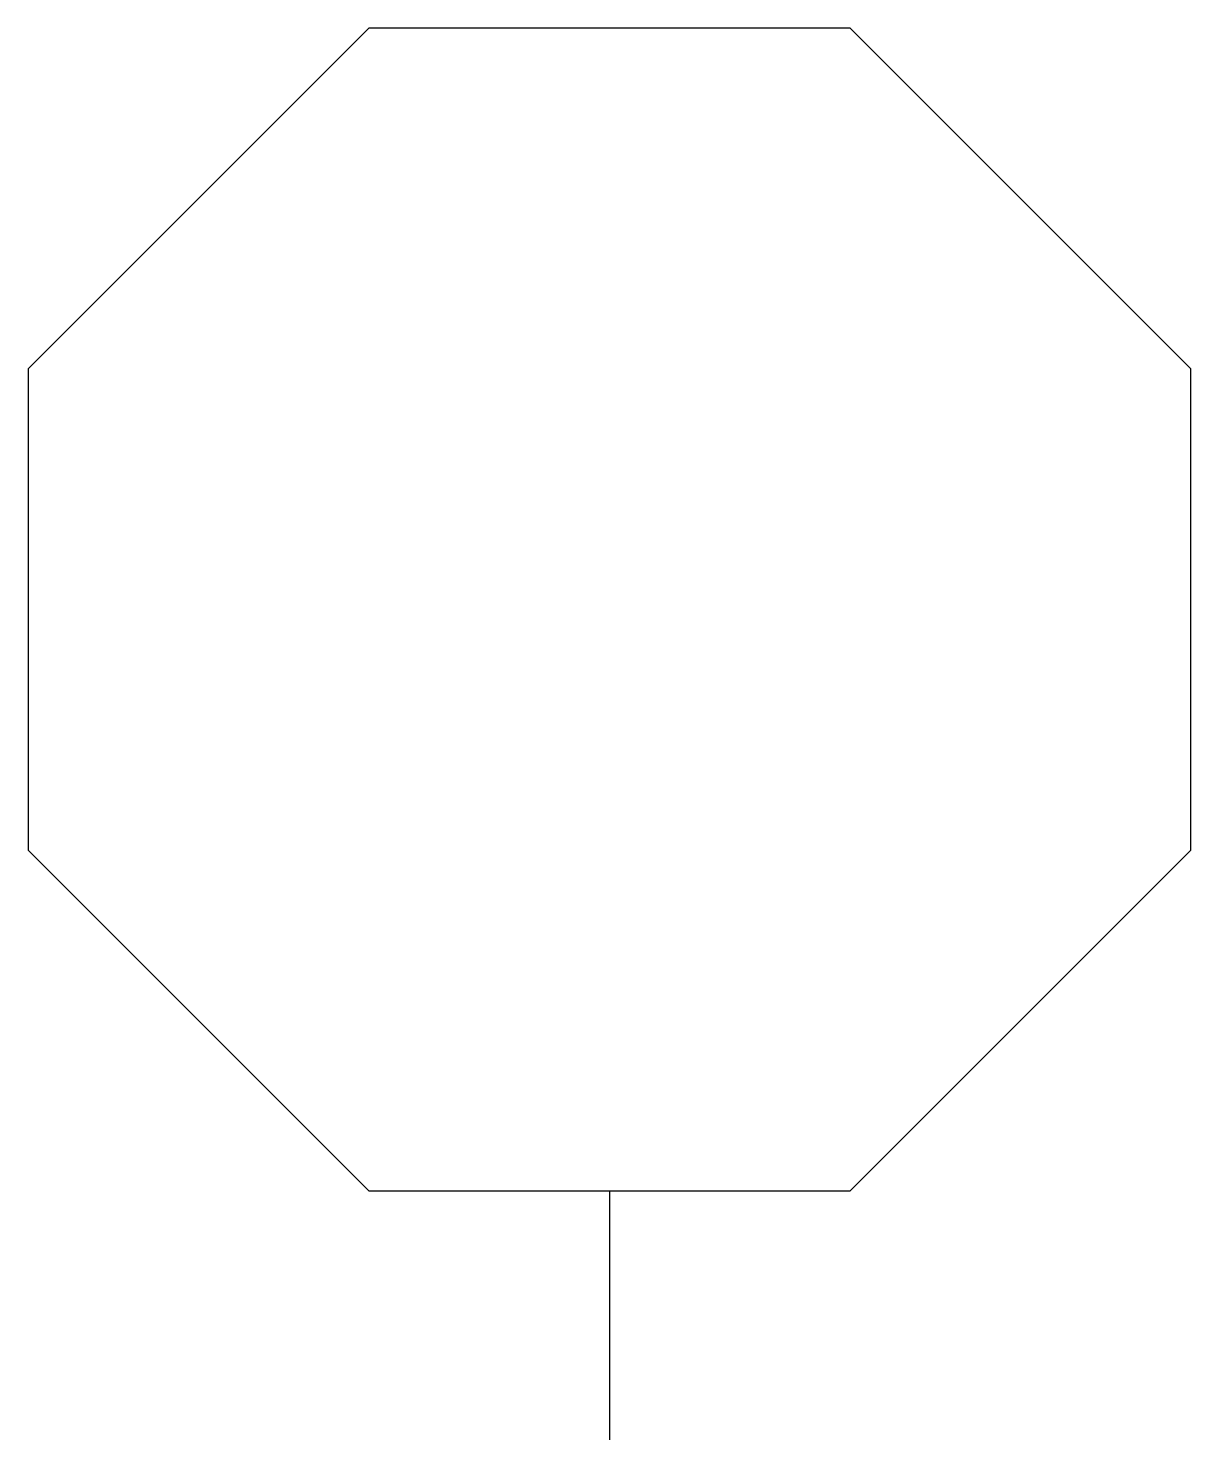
# Model space of a CAD drawing. Header units: millimetres. Extents: x -7 to 7, y -10 to 7.
import ezdxf

# ---------------------------------------------------------------- set-up
doc = ezdxf.new("R2010")
doc.units = ezdxf.units.MM
doc.linetypes.add('K5LT_BASIC', pattern=[0])

# ---------------------------------------------------------------- blocks, each defined once
blk = doc.blocks.new('U0')
at = {"color": 5, "linetype": 'K5LT_BASIC'}
for p, q in [((-2.899, 7), (-7, 2.899)), ((2.899, 7), (-2.899, 7)), ((7, 2.899), (2.899, 7)), ((-7, 2.899), (-7, -2.899)), ((7, -2.899), (7, 2.899)), ((-7, -2.899), (-2.899, -7)), ((2.899, -7), (7, -2.899)), ((-2.899, -7), (2.899, -7))]:
    blk.add_line(p, q, dxfattribs=at)

msp = doc.modelspace()

# ---------------------------------------------------------------- linework, layer by layer
at = {"color": 5, "linetype": 'K5LT_BASIC'}
msp.add_line((0, -7), (0, -10), dxfattribs=at)

# ---------------------------------------------------------------- block references
msp.add_blockref('U0', (0, 0))

doc.saveas('drawing.dxf')
